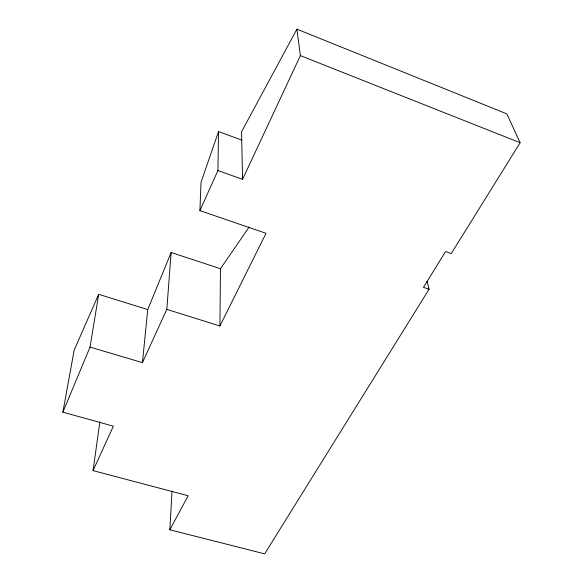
<?xml version="1.0" encoding="UTF-8"?>
<svg xmlns="http://www.w3.org/2000/svg" width="583" height="583" viewBox="0 0 583 583"><rect width="100%" height="100%" fill="white"/><g stroke="black" fill="none" stroke-linecap="round" stroke-linejoin="round"><path stroke-width="0.87" d="M220.469 268.719L171.14 252.49L166.804 309.362L219.908 325.992L220.469 268.719L249.16 226.991M219.908 325.992L266.03 233.309L199.903 210.616L217.925 170.557L218.516 131.561L241.726 140.066M199.903 210.616L201.026 182.348L218.516 131.561M427.069 281.443L429.073 289.255L264.66 553.85L169.842 529.794L172.043 491.039M147.739 309.573L98.695 294.298L90.037 347.089L142.434 362.641L147.739 309.573L171.14 252.49M169.842 529.794L188.134 495.747L93.047 470.619L99.897 421.698M93.047 470.619L113.372 426.18L62.877 412.166L74.172 350.179L98.695 294.298M62.877 412.166L90.037 347.089M142.434 362.641L166.804 309.362M217.925 170.557L242.579 179.331L300.383 55.611L296.893 29.15L506.875 113.882L520.123 142.733L451.242 253.59L445.55 251.564L423.477 287.332L429.073 289.255M296.893 29.15L241.544 131.816L242.579 179.331M300.383 55.611L520.123 142.733"/></g></svg>
